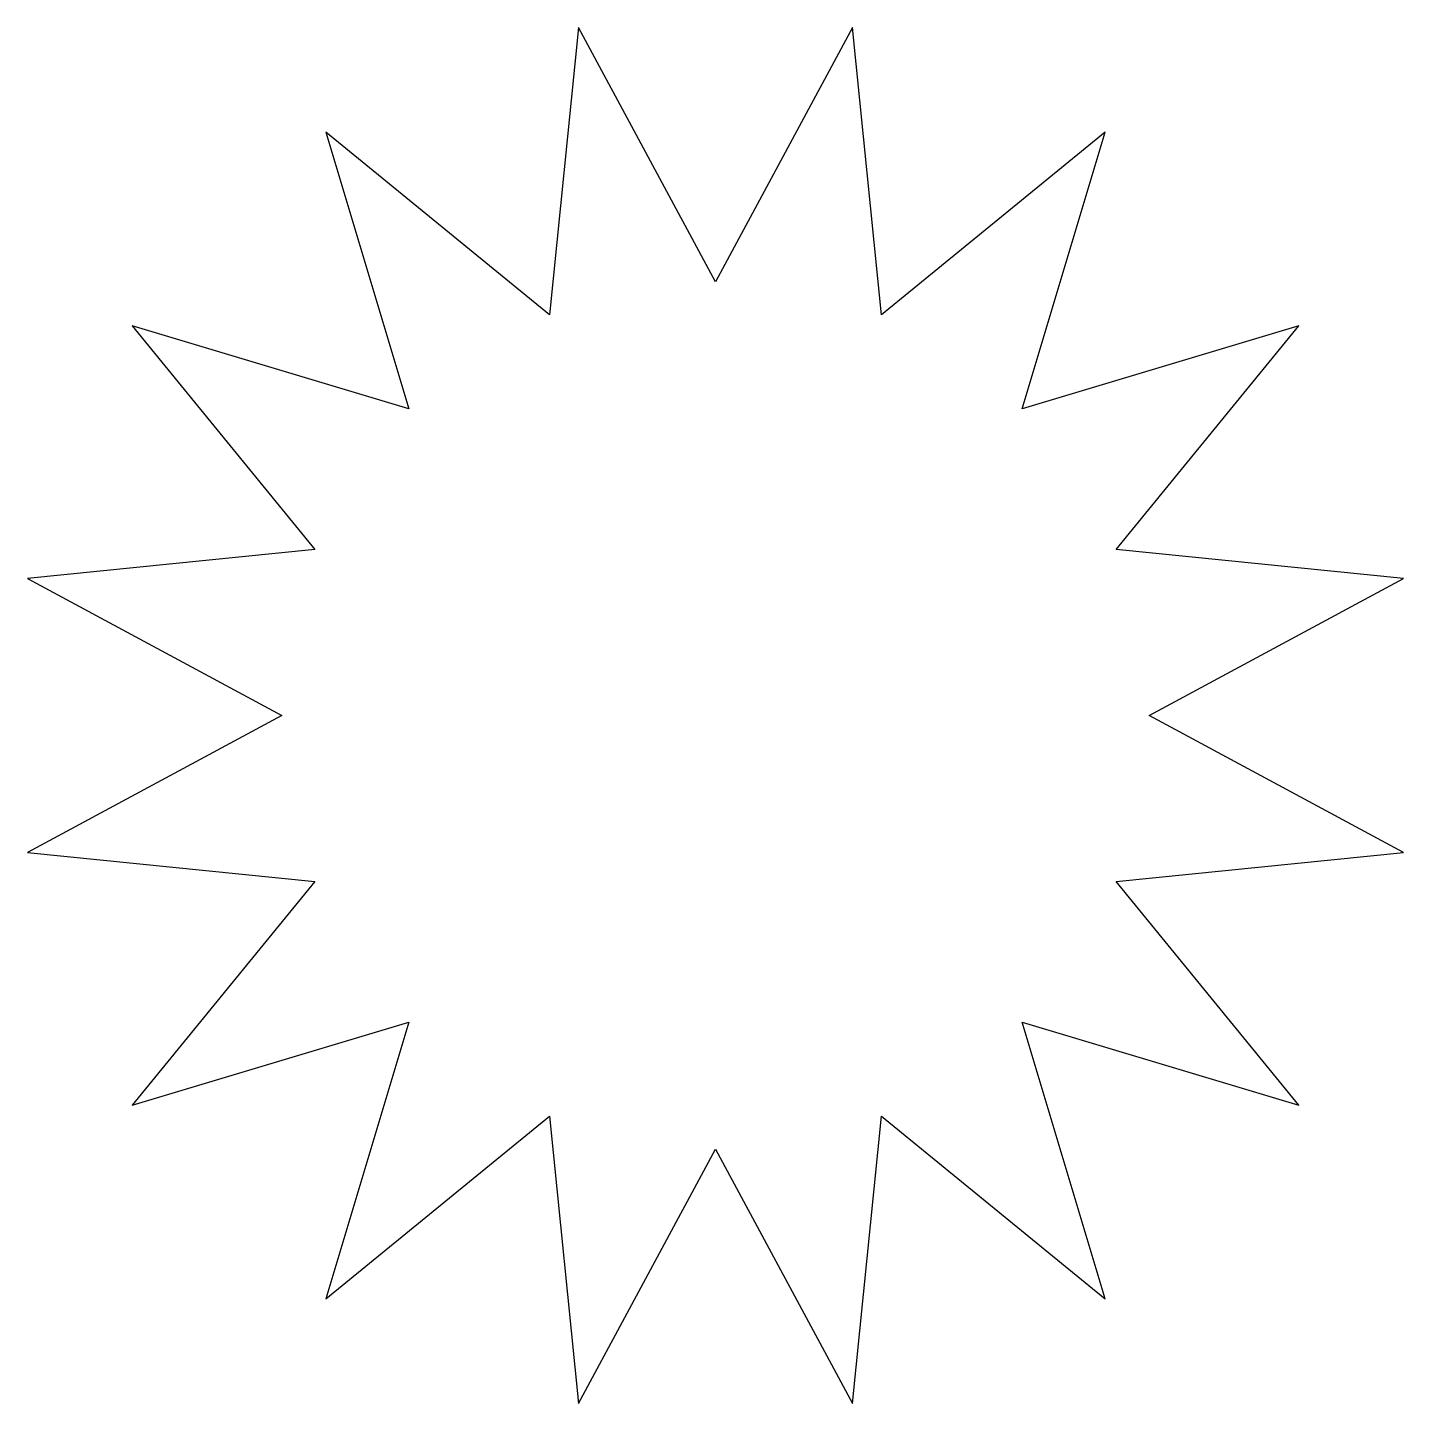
# Model space of a CAD drawing. Header units: metres. Extents: x -0.98 to 0.98, y -0.98 to 0.98.
import ezdxf

# ---------------------------------------------------------------- set-up
doc = ezdxf.new("R2010")
doc.units = ezdxf.units.M

msp = doc.modelspace()

# ---------------------------------------------------------------- linework, layer by layer
for p, q in [((-0.195084, 0.980774), (-0.236649, 0.57132)), ((0, 0.618393), (-0.195084, 0.980774)), ((0.195084, 0.980774), (0, 0.618393)), ((0.236649, 0.57132), (0.195084, 0.980774)), ((-0.236649, 0.57132), (-0.555557, 0.831467)), ((-0.555557, 0.831467), (-0.437271, 0.437271)), ((0.555557, 0.831467), (0.236649, 0.57132)), ((0.437256, 0.437271), (0.555557, 0.831467)), ((-0.437271, 0.437271), (-0.831467, 0.555557)), ((-0.831467, 0.555557), (-0.57132, 0.236649)), ((0.831467, 0.555557), (0.437256, 0.437271)), ((0.57132, 0.236649), (0.831467, 0.555557)), ((-0.57132, 0.236649), (-0.980774, 0.195084)), ((0.980774, 0.195084), (0.57132, 0.236649)), ((-0.980774, 0.195084), (-0.618393, 0)), ((0.618393, 0), (0.980774, 0.195084)), ((-0.618393, 0), (-0.980774, -0.195084)), ((0.980774, -0.195084), (0.618393, 0)), ((-0.980774, -0.195084), (-0.57132, -0.236649)), ((0.57132, -0.236649), (0.980774, -0.195084)), ((-0.57132, -0.236649), (-0.831467, -0.555557)), ((0.831467, -0.555557), (0.57132, -0.236649)), ((-0.831467, -0.555557), (-0.437271, -0.437271)), ((-0.437271, -0.437271), (-0.555557, -0.831467)), ((0.555557, -0.831467), (0.437271, -0.437271)), ((0.437271, -0.437271), (0.831467, -0.555557)), ((-0.555557, -0.831467), (-0.236649, -0.57132)), ((-0.236649, -0.57132), (-0.195084, -0.980774)), ((0.195084, -0.980774), (0.236649, -0.57132)), ((0.236649, -0.57132), (0.555557, -0.831467)), ((-0.195084, -0.980774), (0, -0.618393)), ((0, -0.618393), (0.195084, -0.980774))]:
    msp.add_line(p, q)

doc.saveas('drawing.dxf')
